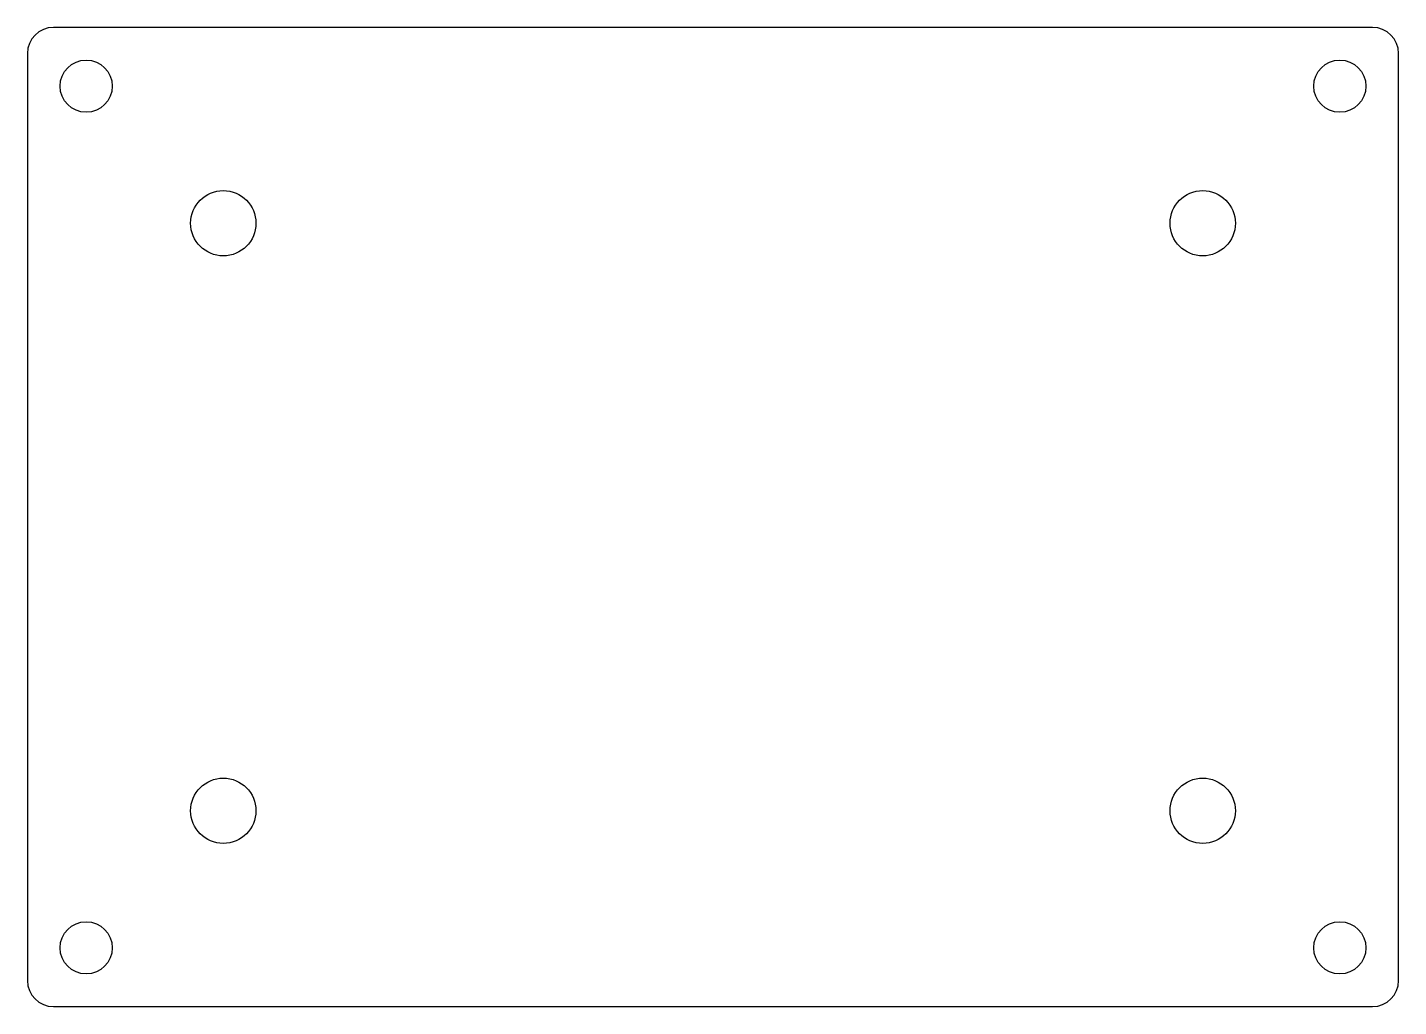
# Model space of a CAD drawing. Header units: millimetres. Extents: x -53 to 53, y -38 to 38.
import ezdxf

# ---------------------------------------------------------------- set-up
doc = ezdxf.new("R2010")
doc.units = ezdxf.units.MM

msp = doc.modelspace()

# ---------------------------------------------------------------- linework, layer by layer
at = {"color": 7, "linetype": 'Continuous', "lineweight": 25}
for p, q in [((50.5, 37.5), (-50.5, 37.5)), ((-52.5, 35.5), (-52.5, -35.5)), ((52.5, -35.5), (52.5, 35.5)), ((-50.5, -37.5), (50.5, -37.5))]:
    msp.add_line(p, q, dxfattribs=at)
for centre, radius in [((-48, 33), 2), ((48, 33), 2), ((-37.5, 22.5), 2.5), ((37.5, 22.5), 2.5), ((-37.5, -22.5), 2.5), ((37.5, -22.5), 2.5), ((-48, -33), 2), ((48, -33), 2)]:
    msp.add_circle(centre, radius, dxfattribs=at)
for centre, start, end in [((-50.5, 35.5), 90, 180), ((50.5, 35.5), 0, 90), ((-50.5, -35.5), 180, 270), ((50.5, -35.5), 270, 0)]:
    msp.add_arc(centre, 2, start, end, dxfattribs=at)

doc.saveas('drawing.dxf')
